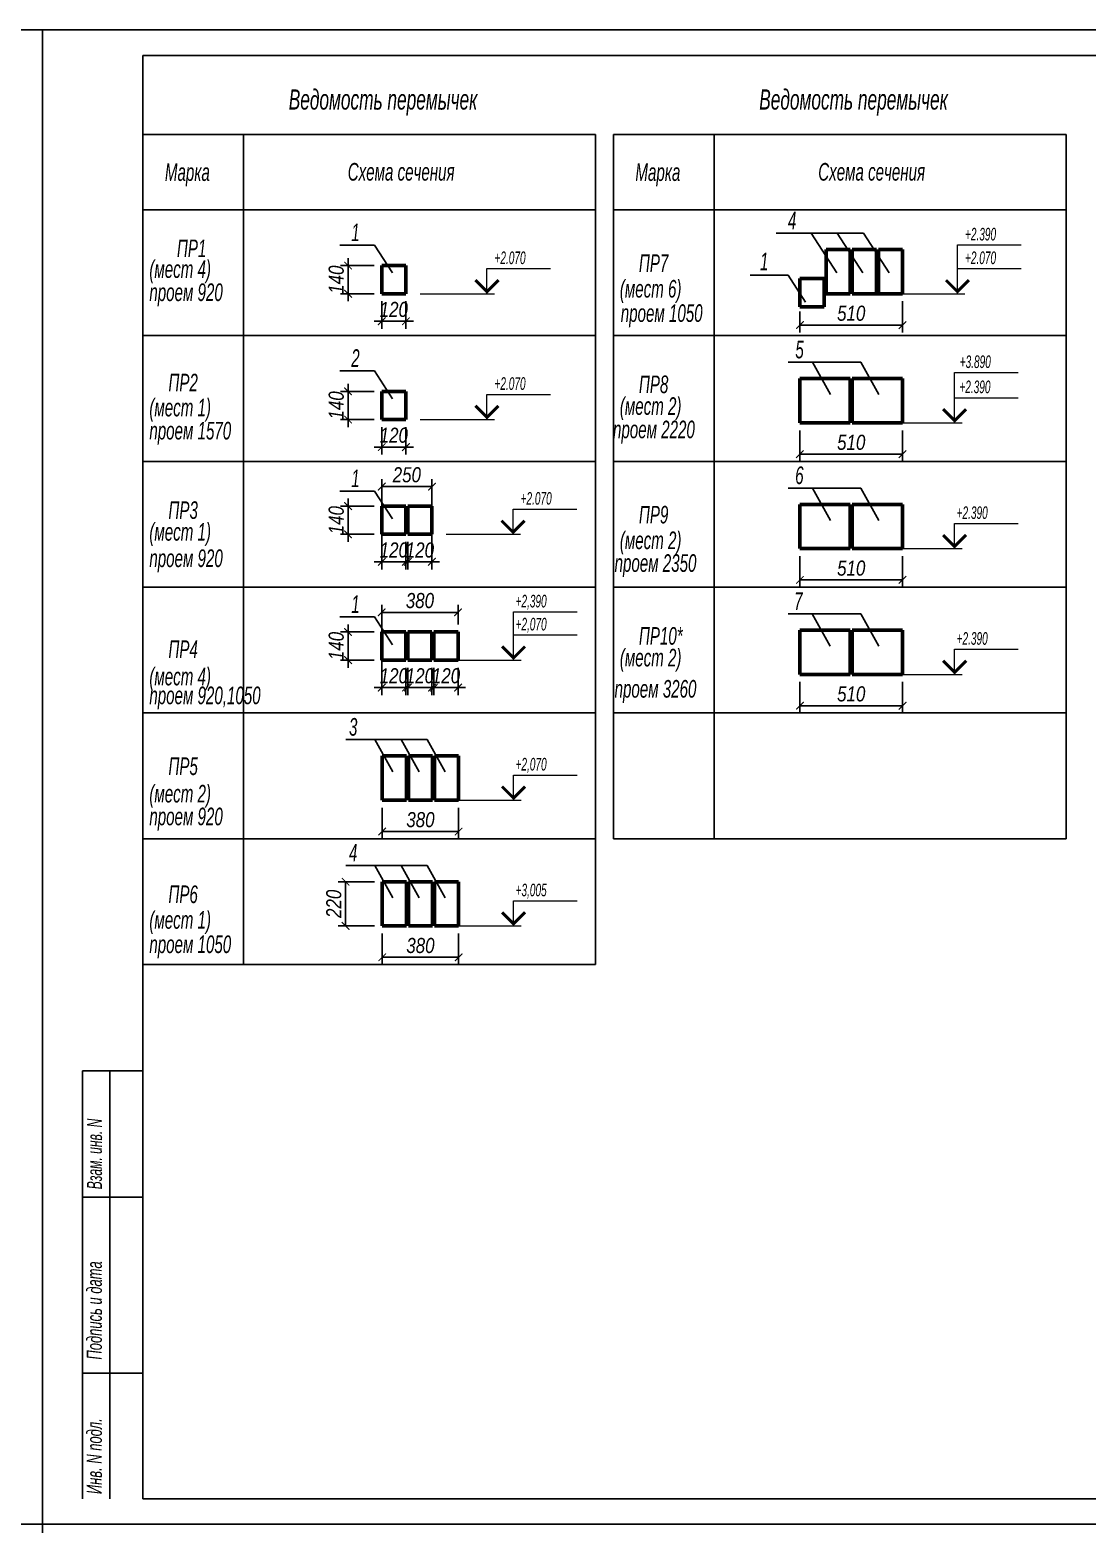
# Model space of a CAD drawing. Header units: millimetres. Extents: x 1582001 to 3303937, y 226471 to 491235.
# Drawn here: x 1749751 to 1770778, y 350655 to 380355 of the extents above; entities that cross this region are included whole.
import ezdxf

# ---------------------------------------------------------------- set-up
doc = ezdxf.new("R2010")
doc.units = ezdxf.units.MM
doc.layers.get('Defpoints').update_dxf_attribs({"color": 255, "lineweight": 30})
doc.layers.add('A-Wall-G', color=22, linetype='Continuous', lineweight=50)
doc.layers.add('Отметки', color=123, linetype='Continuous', lineweight=18)
for name, color, linetype in [('Rasmer', 135, 'Continuous'), ('Spezifikazia', 250, 'Continuous'), ('Формуляр', 138, 'Continuous')]:
    doc.layers.add(name, color=color, linetype=linetype)
doc.styles.add('Arch-Dim', font='ARIALNI.TTF', dxfattribs={"width": 0.98, "height": 300})
doc.styles.add('STYLE1', font='ARIALNI.TTF', dxfattribs={"height": 300})
doc.styles.add('стиль1', font='ARIALNI.TTF', dxfattribs={"width": 0.98, "height": 300})
doc.dimstyles.new('Aec-Arch-M-100', dxfattribs={"dimscale": 100, "dimtxt": 2.5, "dimasz": 1.5, "dimexe": 1.5, "dimexo": 1.5, "dimgap": 0.8, "dimtad": 1, "dimdec": 0, "dimzin": 3, "dimdsep": 46, "dimtxsty": 'Arch-Dim', "dimblk": 'ARCHTICK', "dimcen": 2.5, "dimazin": 2, "dimtfac": 0.75, "dimtdec": 0, "dimtix": 1, "dimtmove": 1, "dimatfit": 2, "dimfxl": 0, "dimtolj": 1, "dimtzin": 0, "dimarcsym": 0})

# ---------------------------------------------------------------- blocks, each defined once
blk = doc.blocks.new('_ArchTick')
at = {"color": 0, "linetype": 'ByBlock', "const_width": 0.15}
blk.add_lwpolyline([(-0.5, -0.5), (0.5, 0.5)], dxfattribs=at)
blk = doc.blocks.new('*D788')
at = {"color": 0, "lineweight": -2, "ltscale": 2, "transparency": 16777216}
for p, q in [((1765066, 372394), (1765066, 371772)), ((1767106, 372394), (1767106, 371772)), ((1767106, 371922), (1765066, 371922))]:
    blk.add_line(p, q, dxfattribs=at)
at = {"layer": 'Defpoints', "color": 0, "lineweight": -3, "ltscale": 2, "transparency": 16777216}
for p in [(1765066, 372544), (1767106, 372544), (1765066, 371922)]:
    blk.add_point(p, dxfattribs=at)
at = {"color": 0, "lineweight": -2, "ltscale": 2, "transparency": 16777216, "xscale": 150, "yscale": 150, "zscale": 150, "rotation": 180}
blk.add_blockref('_ArchTick', (1765066, 371922), dxfattribs=at)
at = {"color": 0, "lineweight": -2, "ltscale": 2, "transparency": 16777216, "xscale": 150, "yscale": 150, "zscale": 150}
blk.add_blockref('_ArchTick', (1767106, 371922), dxfattribs=at)
at = {"color": 0, "ltscale": 2, "transparency": 16777216, "insert": (1766086, 372155), "char_height": 300, "attachment_point": 5, "style": 'Arch-Dim'}
blk.add_mtext('\\A1;\\A1;510 ', dxfattribs=at)
blk = doc.blocks.new('*D791')
at = {"color": 0, "lineweight": -2, "ltscale": 2, "transparency": 16777216}
for p, q in [((1756749, 374960), (1756749, 374413)), ((1757229, 374960), (1757229, 374413)), ((1756749, 374563), (1756599, 374563)), ((1756749, 374563), (1757229, 374563)), ((1757229, 374563), (1757379, 374563))]:
    blk.add_line(p, q, dxfattribs=at)
at = {"layer": 'Defpoints', "color": 0, "lineweight": -3, "ltscale": 2, "transparency": 16777216}
for p in [(1756749, 375110), (1757229, 375110), (1757229, 374563)]:
    blk.add_point(p, dxfattribs=at)
at = {"color": 0, "lineweight": -2, "ltscale": 2, "transparency": 16777216, "xscale": 150, "yscale": 150, "zscale": 150}
blk.add_blockref('_ArchTick', (1756749, 374563), dxfattribs=at)
at = {"color": 0, "lineweight": -2, "ltscale": 2, "transparency": 16777216, "xscale": 150, "yscale": 150, "zscale": 150, "rotation": 180}
blk.add_blockref('_ArchTick', (1757229, 374563), dxfattribs=at)
at = {"color": 0, "ltscale": 2, "transparency": 16777216, "insert": (1756989, 374797), "char_height": 300, "attachment_point": 5, "style": 'Arch-Dim'}
blk.add_mtext('\\A1;120', dxfattribs=at)
blk = doc.blocks.new('*D792')
at = {"color": 0, "lineweight": -2, "ltscale": 2, "transparency": 16777216}
for p, q in [((1756079, 375670), (1756079, 375820)), ((1756599, 375670), (1755929, 375670)), ((1756079, 375110), (1756079, 375670)), ((1756599, 375110), (1755929, 375110)), ((1756079, 375110), (1756079, 374960))]:
    blk.add_line(p, q, dxfattribs=at)
at = {"layer": 'Defpoints', "color": 0, "lineweight": -3, "ltscale": 2, "transparency": 16777216}
for p in [(1756079, 375670), (1756749, 375670), (1756749, 375110)]:
    blk.add_point(p, dxfattribs=at)
at = {"color": 0, "lineweight": -2, "ltscale": 2, "transparency": 16777216, "xscale": 150, "yscale": 150, "zscale": 150}
for p, rotation in [((1756079, 375670), 270), ((1756079, 375110), 90)]:
    blk.add_blockref('_ArchTick', p, dxfattribs=dict(at, rotation=rotation))
at = {"color": 0, "ltscale": 2, "transparency": 16777216, "insert": (1755845, 375390), "char_height": 300, "attachment_point": 5, "rotation": 90, "style": 'Arch-Dim'}
blk.add_mtext('\\A1;140', dxfattribs=at)
blk = doc.blocks.new('*D793')
at = {"color": 0, "lineweight": -2, "ltscale": 2, "transparency": 16777216}
for p, q in [((1756749, 372460), (1756749, 371913)), ((1757229, 372460), (1757229, 371913)), ((1756749, 372063), (1756599, 372063)), ((1756749, 372063), (1757229, 372063)), ((1757229, 372063), (1757379, 372063))]:
    blk.add_line(p, q, dxfattribs=at)
at = {"layer": 'Defpoints', "color": 0, "lineweight": -3, "ltscale": 2, "transparency": 16777216}
for p in [(1756749, 372610), (1757229, 372610), (1757229, 372063)]:
    blk.add_point(p, dxfattribs=at)
at = {"color": 0, "lineweight": -2, "ltscale": 2, "transparency": 16777216, "xscale": 150, "yscale": 150, "zscale": 150}
blk.add_blockref('_ArchTick', (1756749, 372063), dxfattribs=at)
at = {"color": 0, "lineweight": -2, "ltscale": 2, "transparency": 16777216, "xscale": 150, "yscale": 150, "zscale": 150, "rotation": 180}
blk.add_blockref('_ArchTick', (1757229, 372063), dxfattribs=at)
at = {"color": 0, "ltscale": 2, "transparency": 16777216, "insert": (1756989, 372296), "char_height": 300, "attachment_point": 5, "style": 'Arch-Dim'}
blk.add_mtext('\\A1;120', dxfattribs=at)
blk = doc.blocks.new('*D794')
at = {"color": 0, "lineweight": -2, "ltscale": 2, "transparency": 16777216}
for p, q in [((1756599, 373170), (1755929, 373170)), ((1756079, 373170), (1756079, 373320)), ((1756079, 372610), (1756079, 373170)), ((1756599, 372610), (1755929, 372610)), ((1756079, 372610), (1756079, 372460))]:
    blk.add_line(p, q, dxfattribs=at)
at = {"layer": 'Defpoints', "color": 0, "lineweight": -3, "ltscale": 2, "transparency": 16777216}
for p in [(1756079, 373170), (1756749, 373170), (1756749, 372610)]:
    blk.add_point(p, dxfattribs=at)
at = {"color": 0, "lineweight": -2, "ltscale": 2, "transparency": 16777216, "xscale": 150, "yscale": 150, "zscale": 150}
for p, rotation in [((1756079, 373170), 270), ((1756079, 372610), 90)]:
    blk.add_blockref('_ArchTick', p, dxfattribs=dict(at, rotation=rotation))
at = {"color": 0, "ltscale": 2, "transparency": 16777216, "insert": (1755845, 372890), "char_height": 300, "attachment_point": 5, "rotation": 90, "style": 'Arch-Dim'}
blk.add_mtext('\\A1;140', dxfattribs=at)
blk = doc.blocks.new('*D795')
at = {"color": 0, "lineweight": -2, "ltscale": 2, "transparency": 16777216}
for p, q in [((1756749, 370179), (1756749, 369632)), ((1757229, 370179), (1757229, 369632)), ((1756749, 369782), (1756599, 369782)), ((1756749, 369782), (1757229, 369782)), ((1757229, 369782), (1757379, 369782))]:
    blk.add_line(p, q, dxfattribs=at)
at = {"layer": 'Defpoints', "color": 0, "lineweight": -3, "ltscale": 2, "transparency": 16777216}
for p in [(1756749, 370329), (1757229, 370329), (1757229, 369782)]:
    blk.add_point(p, dxfattribs=at)
at = {"color": 0, "lineweight": -2, "ltscale": 2, "transparency": 16777216, "xscale": 150, "yscale": 150, "zscale": 150}
blk.add_blockref('_ArchTick', (1756749, 369782), dxfattribs=at)
at = {"color": 0, "lineweight": -2, "ltscale": 2, "transparency": 16777216, "xscale": 150, "yscale": 150, "zscale": 150, "rotation": 180}
blk.add_blockref('_ArchTick', (1757229, 369782), dxfattribs=at)
at = {"color": 0, "ltscale": 2, "transparency": 16777216, "insert": (1756989, 370015), "char_height": 300, "attachment_point": 5, "style": 'Arch-Dim'}
blk.add_mtext('\\A1;120', dxfattribs=at)
blk = doc.blocks.new('*D796')
at = {"color": 0, "lineweight": -2, "ltscale": 2, "transparency": 16777216}
for p, q in [((1756079, 370889), (1756079, 371039)), ((1756599, 370889), (1755929, 370889)), ((1756079, 370329), (1756079, 370889)), ((1756599, 370329), (1755929, 370329)), ((1756079, 370329), (1756079, 370179))]:
    blk.add_line(p, q, dxfattribs=at)
at = {"layer": 'Defpoints', "color": 0, "lineweight": -3, "ltscale": 2, "transparency": 16777216}
for p in [(1756079, 370889), (1756749, 370889), (1756749, 370329)]:
    blk.add_point(p, dxfattribs=at)
at = {"color": 0, "lineweight": -2, "ltscale": 2, "transparency": 16777216, "xscale": 150, "yscale": 150, "zscale": 150}
for p, rotation in [((1756079, 370889), 270), ((1756079, 370329), 90)]:
    blk.add_blockref('_ArchTick', p, dxfattribs=dict(at, rotation=rotation))
at = {"color": 0, "ltscale": 2, "transparency": 16777216, "insert": (1755845, 370609), "char_height": 300, "attachment_point": 5, "rotation": 90, "style": 'Arch-Dim'}
blk.add_mtext('\\A1;140', dxfattribs=at)
blk = doc.blocks.new('*D797')
at = {"color": 0, "lineweight": -2, "ltscale": 2, "transparency": 16777216}
for p, q in [((1757268, 370179), (1757268, 369632)), ((1757748, 370179), (1757748, 369632)), ((1757268, 369782), (1757118, 369782)), ((1757268, 369782), (1757748, 369782)), ((1757748, 369782), (1757898, 369782))]:
    blk.add_line(p, q, dxfattribs=at)
at = {"layer": 'Defpoints', "color": 0, "lineweight": -3, "ltscale": 2, "transparency": 16777216}
for p in [(1757268, 370329), (1757748, 370329), (1757748, 369782)]:
    blk.add_point(p, dxfattribs=at)
at = {"color": 0, "lineweight": -2, "ltscale": 2, "transparency": 16777216, "xscale": 150, "yscale": 150, "zscale": 150}
blk.add_blockref('_ArchTick', (1757268, 369782), dxfattribs=at)
at = {"color": 0, "lineweight": -2, "ltscale": 2, "transparency": 16777216, "xscale": 150, "yscale": 150, "zscale": 150, "rotation": 180}
blk.add_blockref('_ArchTick', (1757748, 369782), dxfattribs=at)
at = {"color": 0, "ltscale": 2, "transparency": 16777216, "insert": (1757508, 370015), "char_height": 300, "attachment_point": 5, "style": 'Arch-Dim'}
blk.add_mtext('\\A1;120', dxfattribs=at)
blk = doc.blocks.new('*D798')
at = {"color": 0, "lineweight": -2, "ltscale": 2, "transparency": 16777216}
for p, q in [((1756749, 369932), (1756749, 371427)), ((1756749, 371277), (1757748, 371277)), ((1757748, 369932), (1757748, 371427))]:
    blk.add_line(p, q, dxfattribs=at)
at = {"layer": 'Defpoints', "color": 0, "lineweight": -3, "ltscale": 2, "transparency": 16777216}
for p in [(1757748, 371277), (1756749, 369782), (1757748, 369782)]:
    blk.add_point(p, dxfattribs=at)
at = {"color": 0, "lineweight": -2, "ltscale": 2, "transparency": 16777216, "xscale": 150, "yscale": 150, "zscale": 150, "rotation": 180}
blk.add_blockref('_ArchTick', (1756749, 371277), dxfattribs=at)
at = {"color": 0, "lineweight": -2, "ltscale": 2, "transparency": 16777216, "xscale": 150, "yscale": 150, "zscale": 150}
blk.add_blockref('_ArchTick', (1757748, 371277), dxfattribs=at)
at = {"color": 0, "ltscale": 2, "transparency": 16777216, "insert": (1757248, 371511), "char_height": 300, "attachment_point": 5, "style": 'Arch-Dim'}
blk.add_mtext('\\A1;250', dxfattribs=at)
blk = doc.blocks.new('*D801')
at = {"color": 0, "lineweight": -2, "ltscale": 2, "transparency": 16777216}
for p, q in [((1756749, 367678), (1756749, 367132)), ((1757229, 367678), (1757229, 367132)), ((1756749, 367282), (1756599, 367282)), ((1756749, 367282), (1757229, 367282)), ((1757229, 367282), (1757379, 367282))]:
    blk.add_line(p, q, dxfattribs=at)
at = {"layer": 'Defpoints', "color": 0, "lineweight": -3, "ltscale": 2, "transparency": 16777216}
for p in [(1756749, 367828), (1757229, 367828), (1757229, 367282)]:
    blk.add_point(p, dxfattribs=at)
at = {"color": 0, "lineweight": -2, "ltscale": 2, "transparency": 16777216, "xscale": 150, "yscale": 150, "zscale": 150}
blk.add_blockref('_ArchTick', (1756749, 367282), dxfattribs=at)
at = {"color": 0, "lineweight": -2, "ltscale": 2, "transparency": 16777216, "xscale": 150, "yscale": 150, "zscale": 150, "rotation": 180}
blk.add_blockref('_ArchTick', (1757229, 367282), dxfattribs=at)
at = {"color": 0, "ltscale": 2, "transparency": 16777216, "insert": (1756989, 367515), "char_height": 300, "attachment_point": 5, "style": 'Arch-Dim'}
blk.add_mtext('\\A1;120', dxfattribs=at)
blk = doc.blocks.new('*D802')
at = {"color": 0, "lineweight": -2, "ltscale": 2, "transparency": 16777216}
for p, q in [((1756599, 368388), (1755929, 368388)), ((1756079, 368388), (1756079, 368538)), ((1756079, 367828), (1756079, 368388)), ((1756599, 367828), (1755929, 367828)), ((1756079, 367828), (1756079, 367678))]:
    blk.add_line(p, q, dxfattribs=at)
at = {"layer": 'Defpoints', "color": 0, "lineweight": -3, "ltscale": 2, "transparency": 16777216}
for p in [(1756079, 368388), (1756749, 368388), (1756749, 367828)]:
    blk.add_point(p, dxfattribs=at)
at = {"color": 0, "lineweight": -2, "ltscale": 2, "transparency": 16777216, "xscale": 150, "yscale": 150, "zscale": 150}
for p, rotation in [((1756079, 368388), 270), ((1756079, 367828), 90)]:
    blk.add_blockref('_ArchTick', p, dxfattribs=dict(at, rotation=rotation))
at = {"color": 0, "ltscale": 2, "transparency": 16777216, "insert": (1755845, 368108), "char_height": 300, "attachment_point": 5, "rotation": 90, "style": 'Arch-Dim'}
blk.add_mtext('\\A1;140', dxfattribs=at)
blk = doc.blocks.new('*D799')
at = {"color": 0, "lineweight": -2, "ltscale": 2, "transparency": 16777216}
for p, q in [((1757268, 367678), (1757268, 367132)), ((1757748, 367678), (1757748, 367132)), ((1757268, 367282), (1757118, 367282)), ((1757268, 367282), (1757748, 367282)), ((1757748, 367282), (1757898, 367282))]:
    blk.add_line(p, q, dxfattribs=at)
at = {"layer": 'Defpoints', "color": 0, "lineweight": -3, "ltscale": 2, "transparency": 16777216}
for p in [(1757268, 367828), (1757748, 367828), (1757748, 367282)]:
    blk.add_point(p, dxfattribs=at)
at = {"color": 0, "lineweight": -2, "ltscale": 2, "transparency": 16777216, "xscale": 150, "yscale": 150, "zscale": 150}
blk.add_blockref('_ArchTick', (1757268, 367282), dxfattribs=at)
at = {"color": 0, "lineweight": -2, "ltscale": 2, "transparency": 16777216, "xscale": 150, "yscale": 150, "zscale": 150, "rotation": 180}
blk.add_blockref('_ArchTick', (1757748, 367282), dxfattribs=at)
at = {"color": 0, "ltscale": 2, "transparency": 16777216, "insert": (1757508, 367515), "char_height": 300, "attachment_point": 5, "style": 'Arch-Dim'}
blk.add_mtext('\\A1;120', dxfattribs=at)
blk = doc.blocks.new('*D800')
at = {"color": 0, "lineweight": -2, "ltscale": 2, "transparency": 16777216}
for p, q in [((1756749, 367432), (1756749, 368927)), ((1758267, 368538), (1758267, 368927)), ((1756749, 368777), (1758267, 368777))]:
    blk.add_line(p, q, dxfattribs=at)
at = {"layer": 'Defpoints', "color": 0, "lineweight": -3, "ltscale": 2, "transparency": 16777216}
for p in [(1758267, 368777), (1758267, 368388), (1756749, 367282)]:
    blk.add_point(p, dxfattribs=at)
at = {"color": 0, "lineweight": -2, "ltscale": 2, "transparency": 16777216, "xscale": 150, "yscale": 150, "zscale": 150, "rotation": 180}
blk.add_blockref('_ArchTick', (1756749, 368777), dxfattribs=at)
at = {"color": 0, "lineweight": -2, "ltscale": 2, "transparency": 16777216, "xscale": 150, "yscale": 150, "zscale": 150}
blk.add_blockref('_ArchTick', (1758267, 368777), dxfattribs=at)
at = {"color": 0, "ltscale": 2, "transparency": 16777216, "insert": (1757508, 369010), "char_height": 300, "attachment_point": 5, "style": 'Arch-Dim'}
blk.add_mtext('\\A1;380', dxfattribs=at)
blk = doc.blocks.new('*D803')
at = {"color": 0, "lineweight": -2, "ltscale": 2, "transparency": 16777216}
for p, q in [((1757787, 367678), (1757787, 367132)), ((1758267, 367678), (1758267, 367132)), ((1757787, 367282), (1757637, 367282)), ((1757787, 367282), (1758267, 367282)), ((1758267, 367282), (1758417, 367282))]:
    blk.add_line(p, q, dxfattribs=at)
at = {"layer": 'Defpoints', "color": 0, "lineweight": -3, "ltscale": 2, "transparency": 16777216}
for p in [(1757787, 367828), (1758267, 367828), (1758267, 367282)]:
    blk.add_point(p, dxfattribs=at)
at = {"color": 0, "lineweight": -2, "ltscale": 2, "transparency": 16777216, "xscale": 150, "yscale": 150, "zscale": 150}
blk.add_blockref('_ArchTick', (1757787, 367282), dxfattribs=at)
at = {"color": 0, "lineweight": -2, "ltscale": 2, "transparency": 16777216, "xscale": 150, "yscale": 150, "zscale": 150, "rotation": 180}
blk.add_blockref('_ArchTick', (1758267, 367282), dxfattribs=at)
at = {"color": 0, "ltscale": 2, "transparency": 16777216, "insert": (1758027, 367515), "char_height": 300, "attachment_point": 5, "style": 'Arch-Dim'}
blk.add_mtext('\\A1;120', dxfattribs=at)
blk = doc.blocks.new('*D804')
at = {"color": 0, "lineweight": -2, "ltscale": 2, "transparency": 16777216}
for p, q in [((1756758, 364894), (1756758, 364271)), ((1758278, 364894), (1758278, 364271)), ((1758278, 364421), (1756758, 364421))]:
    blk.add_line(p, q, dxfattribs=at)
at = {"layer": 'Defpoints', "color": 0, "lineweight": -3, "ltscale": 2, "transparency": 16777216}
for p in [(1756758, 365044), (1758278, 365044), (1756758, 364421)]:
    blk.add_point(p, dxfattribs=at)
at = {"color": 0, "lineweight": -2, "ltscale": 2, "transparency": 16777216, "xscale": 150, "yscale": 150, "zscale": 150, "rotation": 180}
blk.add_blockref('_ArchTick', (1756758, 364421), dxfattribs=at)
at = {"color": 0, "lineweight": -2, "ltscale": 2, "transparency": 16777216, "xscale": 150, "yscale": 150, "zscale": 150}
blk.add_blockref('_ArchTick', (1758278, 364421), dxfattribs=at)
at = {"color": 0, "ltscale": 2, "transparency": 16777216, "insert": (1757518, 364655), "char_height": 300, "attachment_point": 5, "style": 'Arch-Dim'}
blk.add_mtext('\\A1;\\A1;380 ', dxfattribs=at)
blk = doc.blocks.new('*D805')
at = {"color": 0, "lineweight": -2, "ltscale": 2, "transparency": 16777216}
for p, q in [((1756758, 362394), (1756758, 361771)), ((1758278, 362394), (1758278, 361771)), ((1758278, 361921), (1756758, 361921))]:
    blk.add_line(p, q, dxfattribs=at)
at = {"layer": 'Defpoints', "color": 0, "lineweight": -3, "ltscale": 2, "transparency": 16777216}
for p in [(1756758, 362544), (1758278, 362544), (1756758, 361921)]:
    blk.add_point(p, dxfattribs=at)
at = {"color": 0, "lineweight": -2, "ltscale": 2, "transparency": 16777216, "xscale": 150, "yscale": 150, "zscale": 150, "rotation": 180}
blk.add_blockref('_ArchTick', (1756758, 361921), dxfattribs=at)
at = {"color": 0, "lineweight": -2, "ltscale": 2, "transparency": 16777216, "xscale": 150, "yscale": 150, "zscale": 150}
blk.add_blockref('_ArchTick', (1758278, 361921), dxfattribs=at)
at = {"color": 0, "ltscale": 2, "transparency": 16777216, "insert": (1757518, 362154), "char_height": 300, "attachment_point": 5, "style": 'Arch-Dim'}
blk.add_mtext('\\A1;\\A1;380 ', dxfattribs=at)
blk = doc.blocks.new('*D806')
at = {"color": 0, "lineweight": -2, "ltscale": 2, "transparency": 16777216}
for p, q in [((1765066, 369894), (1765066, 369272)), ((1767106, 369894), (1767106, 369272)), ((1767106, 369422), (1765066, 369422))]:
    blk.add_line(p, q, dxfattribs=at)
at = {"layer": 'Defpoints', "color": 0, "lineweight": -3, "ltscale": 2, "transparency": 16777216}
for p in [(1765066, 370044), (1767106, 370044), (1765066, 369422)]:
    blk.add_point(p, dxfattribs=at)
at = {"color": 0, "lineweight": -2, "ltscale": 2, "transparency": 16777216, "xscale": 150, "yscale": 150, "zscale": 150, "rotation": 180}
blk.add_blockref('_ArchTick', (1765066, 369422), dxfattribs=at)
at = {"color": 0, "lineweight": -2, "ltscale": 2, "transparency": 16777216, "xscale": 150, "yscale": 150, "zscale": 150}
blk.add_blockref('_ArchTick', (1767106, 369422), dxfattribs=at)
at = {"color": 0, "ltscale": 2, "transparency": 16777216, "insert": (1766086, 369655), "char_height": 300, "attachment_point": 5, "style": 'Arch-Dim'}
blk.add_mtext('\\A1;\\A1;510 ', dxfattribs=at)
blk = doc.blocks.new('*D807')
at = {"color": 0, "lineweight": -2, "ltscale": 2, "transparency": 16777216}
for p, q in [((1765066, 367394), (1765066, 366772)), ((1767106, 367394), (1767106, 366772)), ((1767106, 366922), (1765066, 366922))]:
    blk.add_line(p, q, dxfattribs=at)
at = {"layer": 'Defpoints', "color": 0, "lineweight": -3, "ltscale": 2, "transparency": 16777216}
for p in [(1765066, 367544), (1767106, 367544), (1765066, 366922)]:
    blk.add_point(p, dxfattribs=at)
at = {"color": 0, "lineweight": -2, "ltscale": 2, "transparency": 16777216, "xscale": 150, "yscale": 150, "zscale": 150, "rotation": 180}
blk.add_blockref('_ArchTick', (1765066, 366922), dxfattribs=at)
at = {"color": 0, "lineweight": -2, "ltscale": 2, "transparency": 16777216, "xscale": 150, "yscale": 150, "zscale": 150}
blk.add_blockref('_ArchTick', (1767106, 366922), dxfattribs=at)
at = {"color": 0, "ltscale": 2, "transparency": 16777216, "insert": (1766086, 367155), "char_height": 300, "attachment_point": 5, "style": 'Arch-Dim'}
blk.add_mtext('\\A1;\\A1;510 ', dxfattribs=at)
blk = doc.blocks.new('*D808')
at = {"color": 0, "lineweight": -2, "ltscale": 2, "transparency": 16777216}
for p, q in [((1767106, 374960), (1767106, 374338)), ((1765066, 374760), (1765066, 374338)), ((1767106, 374488), (1765066, 374488))]:
    blk.add_line(p, q, dxfattribs=at)
at = {"layer": 'Defpoints', "color": 0, "lineweight": -3, "ltscale": 2, "transparency": 16777216}
for p in [(1765066, 374910), (1767106, 375110), (1765066, 374488)]:
    blk.add_point(p, dxfattribs=at)
at = {"color": 0, "lineweight": -2, "ltscale": 2, "transparency": 16777216, "xscale": 150, "yscale": 150, "zscale": 150, "rotation": 180}
blk.add_blockref('_ArchTick', (1765066, 374488), dxfattribs=at)
at = {"color": 0, "lineweight": -2, "ltscale": 2, "transparency": 16777216, "xscale": 150, "yscale": 150, "zscale": 150}
blk.add_blockref('_ArchTick', (1767106, 374488), dxfattribs=at)
at = {"color": 0, "ltscale": 2, "transparency": 16777216, "insert": (1766086, 374721), "char_height": 300, "attachment_point": 5, "style": 'Arch-Dim'}
blk.add_mtext('\\A1;\\A1;510 ', dxfattribs=at)
blk = doc.blocks.new('*D809')
at = {"color": 0, "lineweight": -2, "ltscale": 2, "transparency": 16777216}
for p, q in [((1756608, 363424), (1755879, 363424)), ((1756029, 362544), (1756029, 363424)), ((1756608, 362544), (1755879, 362544))]:
    blk.add_line(p, q, dxfattribs=at)
at = {"layer": 'Defpoints', "color": 0, "lineweight": -3, "ltscale": 2, "transparency": 16777216}
for p in [(1756029, 363424), (1756758, 363424), (1756758, 362544)]:
    blk.add_point(p, dxfattribs=at)
at = {"color": 0, "lineweight": -2, "ltscale": 2, "transparency": 16777216, "xscale": 150, "yscale": 150, "zscale": 150}
for p, rotation in [((1756029, 363424), 90), ((1756029, 362544), 270)]:
    blk.add_blockref('_ArchTick', p, dxfattribs=dict(at, rotation=rotation))
at = {"color": 0, "ltscale": 2, "transparency": 16777216, "insert": (1755796, 362984), "char_height": 300, "attachment_point": 5, "rotation": 90, "style": 'Arch-Dim'}
blk.add_mtext('\\A1;220', dxfattribs=at)

msp = doc.modelspace()

# ---------------------------------------------------------------- linework, layer by layer
at = {"layer": 'A-Wall-G'}
for p, q in [((1765586.2, 375110.2), (1765586.2, 375990.2)), ((1765586.2, 375990.2), (1766066.2, 375990.2)), ((1766066.2, 375110.2), (1766066.2, 375990.2)), ((1766106.2, 375110.2), (1766106.2, 375990.2)), ((1766106.2, 375990.2), (1766586.2, 375990.2)), ((1766586.2, 375110.2), (1766586.2, 375990.2)), ((1766626.2, 375110.2), (1766626.2, 375990.2)), ((1766626.2, 375990.2), (1767106.2, 375990.2)), ((1767106.2, 375110.2), (1767106.2, 375990.2)), ((1756748.9, 375110.2), (1756748.9, 375670.2)), ((1756748.9, 375670.2), (1757228.9, 375670.2)), ((1757228.9, 375110.2), (1757228.9, 375670.2)), ((1765066.2, 374850.2), (1765066.2, 375410.2)), ((1765066.2, 375410.2), (1765546.2, 375410.2)), ((1765546.2, 374850.2), (1765546.2, 375410.2)), ((1756748.9, 375110.2), (1757228.9, 375110.2)), ((1765066.2, 374850.2), (1765546.2, 374850.2)), ((1765586.2, 375110.2), (1766066.2, 375110.2)), ((1766106.2, 375110.2), (1767106.2, 375110.2)), ((1766106.2, 375110.2), (1766586.2, 375110.2)), ((1766626.2, 375110.2), (1767106.2, 375110.2)), ((1765066.2, 372544.5), (1765066.2, 373424.5)), ((1765066.2, 372544.5), (1765066.2, 373424.5)), ((1766066.2, 373424.5), (1765066.2, 373424.5)), ((1766066.2, 372544.5), (1766066.2, 373424.5)), ((1766106.2, 372544.5), (1766106.2, 373424.5)), ((1766106.2, 372544.5), (1766106.2, 373424.5)), ((1767106.2, 373424.5), (1766106.2, 373424.5)), ((1767106.2, 372544.5), (1767106.2, 373424.5)), ((1756748.9, 372610.1), (1756748.9, 373170.1)), ((1756748.9, 373170.1), (1757228.9, 373170.1)), ((1757228.9, 372610.1), (1757228.9, 373170.1)), ((1756748.9, 372610.1), (1757228.9, 372610.1)), ((1766066.2, 372544.5), (1765066.2, 372544.5)), ((1767106.2, 372544.5), (1766106.2, 372544.5)), ((1756748.9, 370328.6), (1756748.9, 370888.6)), ((1756748.9, 370888.6), (1757228.9, 370888.6)), ((1757228.9, 370328.6), (1757228.9, 370888.6)), ((1757267.9, 370328.6), (1757267.9, 370888.6)), ((1757267.9, 370888.6), (1757747.9, 370888.6)), ((1757747.9, 370328.6), (1757747.9, 370888.6)), ((1765066.2, 370044.3), (1765066.2, 370924.3)), ((1765066.2, 370044.3), (1765066.2, 370924.3)), ((1766066.2, 370924.3), (1765066.2, 370924.3)), ((1766066.2, 370044.3), (1766066.2, 370924.3)), ((1766106.2, 370044.3), (1766106.2, 370924.3)), ((1766106.2, 370044.3), (1766106.2, 370924.3)), ((1767106.2, 370924.3), (1766106.2, 370924.3)), ((1767106.2, 370044.3), (1767106.2, 370924.3)), ((1756748.9, 370328.6), (1757228.9, 370328.6)), ((1757267.9, 370328.6), (1757747.9, 370328.6)), ((1766066.2, 370044.3), (1765066.2, 370044.3)), ((1767106.2, 370044.3), (1766106.2, 370044.3)), ((1756748.9, 367828.4), (1756748.9, 368388.4)), ((1756748.9, 368388.4), (1757228.9, 368388.4)), ((1757228.9, 367828.4), (1757228.9, 368388.4)), ((1757267.9, 367828.4), (1757267.9, 368388.4)), ((1757267.9, 368388.4), (1757747.9, 368388.4)), ((1757747.9, 367828.4), (1757747.9, 368388.4)), ((1757786.9, 367828.4), (1757786.9, 368388.4)), ((1757786.9, 368388.4), (1758266.9, 368388.4)), ((1758266.9, 367828.4), (1758266.9, 368388.4)), ((1765066.2, 367544.1), (1765066.2, 368424.1)), ((1765066.2, 367544.1), (1765066.2, 368424.1)), ((1766066.2, 368424.1), (1765066.2, 368424.1)), ((1766066.2, 367544.1), (1766066.2, 368424.1)), ((1766106.2, 367544.1), (1766106.2, 368424.1)), ((1766106.2, 367544.1), (1766106.2, 368424.1)), ((1767106.2, 368424.1), (1766106.2, 368424.1)), ((1767106.2, 367544.1), (1767106.2, 368424.1)), ((1756748.9, 367828.4), (1757228.9, 367828.4)), ((1757267.9, 367828.4), (1757747.9, 367828.4)), ((1757786.9, 367828.4), (1758266.9, 367828.4)), ((1766066.2, 367544.1), (1765066.2, 367544.1)), ((1767106.2, 367544.1), (1766106.2, 367544.1)), ((1756758.1, 365044), (1756758.1, 365924)), ((1756758.1, 365924), (1757238.1, 365924)), ((1757238.1, 365044), (1757238.1, 365924)), ((1757278.1, 365044), (1757278.1, 365924)), ((1757278.1, 365924), (1757758.1, 365924)), ((1757758.1, 365044), (1757758.1, 365924)), ((1757798.1, 365044), (1757798.1, 365924)), ((1757798.1, 365924), (1758278.1, 365924)), ((1758278.1, 365044), (1758278.1, 365924)), ((1756758.1, 365044), (1757238.1, 365044)), ((1757278.1, 365044), (1757758.1, 365044)), ((1757798.1, 365044), (1758278.1, 365044)), ((1756758.1, 362543.8), (1756758.1, 363423.8)), ((1756758.1, 363423.8), (1757238.1, 363423.8)), ((1757238.1, 362543.8), (1757238.1, 363423.8)), ((1757278.1, 362543.8), (1757278.1, 363423.8)), ((1757278.1, 363423.8), (1757758.1, 363423.8)), ((1757758.1, 362543.8), (1757758.1, 363423.8)), ((1757798.1, 362543.8), (1757798.1, 363423.8)), ((1757798.1, 363423.8), (1758278.1, 363423.8)), ((1758278.1, 362543.8), (1758278.1, 363423.8)), ((1756758.1, 362543.8), (1757238.1, 362543.8)), ((1757278.1, 362543.8), (1757758.1, 362543.8)), ((1757798.1, 362543.8), (1758278.1, 362543.8))]:
    msp.add_line(p, q, dxfattribs=at)
at = {"layer": 'Rasmer', "ltscale": 2}
for p, q in [((1766327.4, 376314.1), (1764596.6, 376314.1)), ((1765798.7, 375523.6), (1765287.4, 376314.1)), ((1766318.7, 375523.6), (1765807.4, 376314.1)), ((1766838.7, 375523.6), (1766327.4, 376314.1)), ((1756603.2, 376077.3), (1755912.4, 376077.3)), ((1756961.4, 375523.6), (1756603.2, 376077.3)), ((1764832, 375478.8), (1764076.6, 375478.8)), ((1765179.1, 374942.2), (1764832, 375478.8)), ((1766277.9, 373748.3), (1764830.6, 373748.3)), ((1765670.6, 373106.3), (1765312.6, 373748.3)), ((1766635.8, 373106.3), (1766277.9, 373748.3)), ((1756603.2, 373577.1), (1755912.4, 373577.1)), ((1756961.4, 373023.4), (1756603.2, 373577.1)), ((1756603.2, 371187.7), (1755912.4, 371187.7)), ((1756961.4, 370634), (1756603.2, 371187.7)), ((1766277.9, 371248.1), (1764830.6, 371248.1)), ((1765670.6, 370606.1), (1765312.6, 371248.1)), ((1766635.8, 370606.1), (1766277.9, 371248.1)), ((1756603.2, 368687.5), (1755912.4, 368687.5)), ((1756961.4, 368133.8), (1756603.2, 368687.5)), ((1766277, 368748), (1764829.8, 368748)), ((1765669.8, 368106), (1765311.8, 368748)), ((1766635, 368106), (1766277, 368748)), ((1757654.3, 366247.8), (1756033.1, 366247.8)), ((1756972.3, 365605.8), (1756614.3, 366247.8)), ((1757492.3, 365605.8), (1757134.3, 366247.8)), ((1758012.3, 365605.8), (1757654.3, 366247.8)), ((1757654.3, 363747.6), (1756033.1, 363747.6)), ((1756972.3, 363105.6), (1756614.3, 363747.6)), ((1757492.3, 363105.6), (1757134.3, 363747.6)), ((1758012.3, 363105.6), (1757654.3, 363747.6))]:
    msp.add_line(p, q, dxfattribs=at)
at = {"layer": 'Spezifikazia', "ltscale": 100}
for p, q in [((1752000.6, 378277.9), (1761000.6, 378277.9)), ((1761357.9, 378277.9), (1770357.9, 378277.9)), ((1761000.6, 376777.9), (1752000.6, 376777.9)), ((1770357.9, 376777.9), (1761357.9, 376777.9)), ((1770357.9, 369277.4), (1761357.9, 369277.4)), ((1770357.9, 366777.2), (1761357.9, 366777.2)), ((1770357.9, 364277), (1761357.9, 364277)), ((1770357.9, 364277), (1761357.9, 364277))]:
    msp.add_line(p, q, dxfattribs=at)
at = {"layer": 'Spezifikazia'}
for p, q in [((1754000.6, 378277.9), (1754000.6, 361776.9)), ((1761000.6, 378277.9), (1761000.6, 361776.9)), ((1761357.9, 378277.9), (1761357.9, 364277)), ((1763357.9, 378277.9), (1763357.9, 364277)), ((1770357.9, 378277.9), (1770357.9, 366777.2)), ((1770357.9, 378277.9), (1770357.9, 364277)), ((1761357.9, 376777.9), (1770357.9, 376777.9)), ((1752000.6, 374277.7), (1761000.6, 374277.7)), ((1761357.9, 374277.7), (1770357.9, 374277.7)), ((1752000.6, 371777.5), (1761000.6, 371777.5)), ((1761357.9, 371777.5), (1770357.9, 371777.5)), ((1752000.6, 369277.4), (1761000.6, 369277.4)), ((1752000.6, 366777.2), (1761000.6, 366777.2)), ((1752000.6, 364277), (1761000.6, 364277)), ((1752000.6, 361776.9), (1761000.6, 361776.9))]:
    msp.add_line(p, q, dxfattribs=at)
at = {"layer": 'Отметки', "color": 0, "linetype": 'Continuous', "ltscale": 100}
for p, q in [((1768198.5, 375579.6), (1768198.5, 376079.6)), ((1768198.5, 376079.6), (1769465.1, 376079.6)), ((1758841.1, 375110.2), (1758841.1, 375610.2)), ((1758841.1, 375610.2), (1760107.8, 375610.2)), ((1768198.5, 375110.2), (1768198.5, 375610.2)), ((1768198.5, 375610.2), (1769465.1, 375610.2)), ((1757513.8, 375110.2), (1758991.1, 375110.2)), ((1766871.1, 375110.2), (1768348.5, 375110.2)), ((1768142.2, 373044.5), (1768142.2, 373544.5)), ((1768142.2, 373544.5), (1769408.9, 373544.5)), ((1758841.1, 372610.1), (1758841.1, 373110.1)), ((1758841.1, 373110.1), (1760107.8, 373110.1)), ((1768142.2, 372544.5), (1768142.2, 373044.5)), ((1768142.2, 373044.5), (1769408.9, 373044.5)), ((1757513.8, 372610.1), (1758991.1, 372610.1)), ((1766814.9, 372544.5), (1768292.2, 372544.5)), ((1759360.1, 370328.6), (1759360.1, 370828.6)), ((1759360.1, 370828.6), (1760626.8, 370828.6)), ((1768142.2, 370044.3), (1768142.2, 370544.3)), ((1768142.2, 370544.3), (1769408.9, 370544.3)), ((1758032.8, 370328.6), (1759510.1, 370328.6)), ((1766814.9, 370044.3), (1768292.2, 370044.3)), ((1759370.3, 368286), (1759370.3, 368786)), ((1759370.3, 368786), (1760637, 368786)), ((1759370.3, 367828.4), (1759370.3, 368328.4)), ((1759370.3, 368328.4), (1760637, 368328.4)), ((1768142.2, 367544.1), (1768142.2, 368044.1)), ((1768142.2, 368044.1), (1769408.9, 368044.1)), ((1758042.9, 367828.4), (1759520.3, 367828.4)), ((1766814.9, 367544.1), (1768292.2, 367544.1)), ((1759370.3, 365044), (1759370.3, 365544)), ((1759370.3, 365544), (1760637, 365544)), ((1758042.9, 365044), (1759520.3, 365044)), ((1759370.3, 362543.8), (1759370.3, 363043.8)), ((1759370.3, 363043.8), (1760637, 363043.8)), ((1758042.9, 362543.8), (1759520.3, 362543.8))]:
    msp.add_line(p, q, dxfattribs=at)
at = {"layer": 'Отметки', "color": 0, "linetype": 'Continuous', "ltscale": 100, "const_width": 60}
for points in [[(1758612.3, 375381.5), (1758841.1, 375152.7), (1759069.9, 375381.5)], [(1767969.7, 375381.5), (1768198.5, 375152.7), (1768427.2, 375381.5)], [(1758612.3, 372881.3), (1758841.1, 372652.5), (1759069.9, 372881.3)], [(1767913.5, 372815.7), (1768142.2, 372586.9), (1768371, 372815.7)], [(1759131.3, 370599.8), (1759360.1, 370371), (1759588.9, 370599.8)], [(1767913.5, 370315.5), (1768142.2, 370086.7), (1768371, 370315.5)], [(1759141.5, 368099.6), (1759370.3, 367870.8), (1759599.1, 368099.6)], [(1767913.5, 367815.4), (1768142.2, 367586.6), (1768371, 367815.4)], [(1759141.5, 365315.2), (1759370.3, 365086.4), (1759599.1, 365315.2)], [(1759141.5, 362815), (1759370.3, 362586.2), (1759599.1, 362815)]]:
    msp.add_lwpolyline(points, dxfattribs=at)
at = {"layer": 'Формуляр'}
for p, q in [((1750800.6, 351154.9), (1750800.6, 359667.1)), ((1752000.6, 359667.1), (1750800.6, 359667.1)), ((1750800.6, 351154.9), (1750800.6, 359667.1)), ((1752000.6, 359667.1), (1750800.6, 359667.1)), ((1751340, 351154.9), (1751340, 359667.1)), ((1751340, 351154.9), (1751340, 359667.1)), ((1752000.6, 357154.9), (1750800.6, 357154.9)), ((1752000.6, 357154.9), (1750800.6, 357154.9)), ((1752000.6, 353654.9), (1750800.6, 353654.9)), ((1752000.6, 353654.9), (1750800.6, 353654.9)), ((1752000.6, 353654.9), (1750800.6, 353654.9)), ((1752000.6, 353654.9), (1750800.6, 353654.9))]:
    msp.add_line(p, q, dxfattribs=at)
for points in [[(1708000.7, 380354.9), (1750000.6, 380354.9), (1750000.6, 350654.9), (1708000.7, 350654.9)], [(1750000.6, 350654.9), (1792000.5, 350654.9), (1792000.5, 320955), (1750000.6, 320955)]]:
    msp.add_lwpolyline(points, close=True, dxfattribs=at)
at = {"layer": 'Формуляр', "color": 0}
for points in [[(1750000.6, 380354.9), (1792000.5, 380354.9), (1792000.5, 350654.9), (1750000.6, 350654.9)], [(1750000.6, 380354.9), (1792000.5, 380354.9), (1792000.5, 350654.9), (1750000.6, 350654.9)], [(1752000.6, 351154.9), (1752000.6, 379844.8), (1791500.5, 379844.8), (1791500.5, 351154.9)], [(1752000.6, 351154.9), (1752000.6, 379844.8), (1791500.5, 379844.8), (1791500.5, 351154.9)]]:
    msp.add_lwpolyline(points, close=True, dxfattribs=at)

# ---------------------------------------------------------------- texts
at = {"layer": 'Defpoints', "color": 255, "ltscale": 100, "style": 'STYLE1', "width": 0.75}
for s, p in [('проем 920', (1752127.3, 374965.4)), ('проем 1050', (1761502.8, 374550.3)), ('проем 1570', (1752127.3, 372214)), ('проем 2220', (1761348.5, 372238.2)), ('проем 920', (1752127.3, 369678.5)), ('проем 2350', (1761379.6, 369582.8)), ('проем 3260', (1761379.6, 367082.6)), ('проем 920,1050', (1752127.3, 366952.4)), ('проем 920', (1752127.3, 364545.6)), ('проем 1050', (1752127.3, 362005.6))]:
    msp.add_text(s, height=350, dxfattribs=at).set_placement(p)
at = {"layer": 'Spezifikazia', "ltscale": 100, "style": 'STYLE1', "width": 0.75}
for s, height, p in [('Ведомость перемычек', 400, (1754899.6, 378771)), ('Ведомость перемычек', 400, (1764256.9, 378771)), ('Марка', 350, (1752436.3, 377352.5)), ('Схема сечения', 350, (1756072.6, 377358.8)), ('Марка', 350, (1761793.6, 377352.5)), ('Схема сечения', 350, (1765429.9, 377358.8)), ('4', 350, (1764827.2, 376392.7)), ('1', 350, (1756143, 376155.9)), ('ПР1', 350, (1752675.8, 375837.7)), ('(мест 4)', 350, (1752127.3, 375424.8)), ('ПР7', 350, (1761864.3, 375545.1)), ('1', 350, (1764272.2, 375577.5)), ('(мест 6)', 350, (1761484.7, 375034.3)), ('2', 350, (1756143, 373655.8)), ('5', 350, (1764974.5, 373826.9)), ('ПР2', 350, (1752506.9, 373169.7)), ('ПР8', 350, (1761864.3, 373134.6)), ('(мест 1)', 350, (1752127.3, 372673.4)), ('(мест 2)', 350, (1761484.7, 372703.2)), ('1', 350, (1756143, 371266.3)), ('6', 350, (1764971.7, 371326.8)), ('ПР3', 350, (1752506.9, 370634.4)), ('ПР9', 350, (1761864.3, 370544.7)), ('(мест 1)', 350, (1752127.3, 370203)), ('(мест 2)', 350, (1761484.7, 370034)), ('7', 350, (1764951, 368826.6)), ('1', 350, (1756143, 368766.2)), ('ПР10*', 350, (1761864.3, 368134.2)), ('ПР4', 350, (1752506.9, 367870.7)), ('(мест 2)', 350, (1761484.7, 367702.8)), ('(мест 4)', 350, (1752127.3, 367327)), ('3', 350, (1756097.1, 366326.4)), ('ПР5', 350, (1752506.9, 365544.4)), ('(мест 2)', 350, (1752127.3, 364999.1)), ('4', 350, (1756097.1, 363826.2)), ('ПР6', 350, (1752506.9, 362998.7)), ('(мест 1)', 350, (1752127.3, 362488.8))]:
    msp.add_text(s, height=height, dxfattribs=at).set_placement(p)
at = {"layer": 'Отметки', "color": 0, "linetype": 'Continuous', "ltscale": 100, "style": 'стиль1', "width": 0.7}
for s, p in [('+2.390', (1768348.5, 376169.6)), ('+2.070', (1758991.1, 375700.2)), ('+2.070', (1768348.5, 375700.2)), ('+3.890', (1768243.8, 373634.5)), ('+2.070', (1758991.1, 373200.1)), ('+2.390', (1768237.1, 373134.5)), ('+2.070', (1759510.1, 370918.6)), ('+2.390', (1768181.7, 370634.3)), ('+2,390', (1759409.7, 368876)), ('+2,070', (1759409.7, 368418.4)), ('+2.390', (1768181.7, 368134.1)), ('+2,070', (1759409.7, 365634)), ('+3,005', (1759409.7, 363133.8))]:
    msp.add_text(s, height=250, dxfattribs=at).set_placement(p)
at = {"layer": 'Формуляр', "linetype": 'Continuous', "style": 'STYLE1'}
for s, width, p in [('Взам. инв. N', 0.7, (1751184.5, 357310.4)), ('Взам. инв. N', 0.7, (1751184.5, 357310.4)), ('Подпись и дата', 0.75, (1751181.7, 353924.8)), ('Подпись и дата', 0.75, (1751181.7, 353924.8)), ('Инв. N подл.', 0.75, (1751181.7, 351251.4)), ('Инв. N подл.', 0.75, (1751181.7, 351251.4))]:
    msp.add_text(s, height=300, rotation=90, dxfattribs=dict(at, width=width)).set_placement(p)

# ---------------------------------------------------------------- dimensions: what is measured, and where the dimension line sits
at = {"ltscale": 2}
for base, p1, p2, picture, middle in [((1756078.7, 375670.2), (1756748.9, 375110.2), (1756748.9, 375670.2), '*D792', (1755845.5, 375390.2)), ((1756078.7, 373170.1), (1756748.9, 372610.1), (1756748.9, 373170.1), '*D794', (1755845.5, 372890.1)), ((1756078.7, 370888.6), (1756748.9, 370328.6), (1756748.9, 370888.6), '*D796', (1755845.5, 370608.6)), ((1756078.7, 368388.4), (1756748.9, 367828.4), (1756748.9, 368388.4), '*D802', (1755845.5, 368108.4)), ((1756029.1, 363423.8), (1756758.1, 362543.8), (1756758.1, 363423.8), '*D809', (1755795.9, 362983.8))]:
    dim = msp.add_linear_dim(base=base, p1=p1, p2=p2, angle=90, dimstyle='Aec-Arch-M-100', override={"dimscale": 100, "dimlfac": 0.25, "dimsah": 1}, dxfattribs=at)
    dim.commit()
    dim.dimension.update_dxf_attribs({"geometry": picture, "text_midpoint": middle})
for base, p1, p2, picture, middle in [((1757228.9, 374563.4), (1756748.9, 375110.2), (1757228.9, 375110.2), '*D791', (1756988.9, 374796.6)), ((1757228.9, 372063.3), (1756748.9, 372610.1), (1757228.9, 372610.1), '*D793', (1756988.9, 372296.4)), ((1757747.9, 371277.5), (1756748.9, 369781.8), (1757747.9, 369781.8), '*D798', (1757248.4, 371510.6)), ((1757228.9, 369781.8), (1756748.9, 370328.6), (1757228.9, 370328.6), '*D795', (1756988.9, 370014.9)), ((1757747.9, 369781.8), (1757267.9, 370328.6), (1757747.9, 370328.6), '*D797', (1757507.9, 370014.9)), ((1758266.9165482, 368777.3042967), (1756748.9165482, 367281.5974468), (1758266.9165482, 368388.3951054), '*D800', (1757507.9165482, 369010.4761931)), ((1757228.9, 367281.6), (1756748.9, 367828.4), (1757228.9, 367828.4), '*D801', (1756988.9, 367514.8)), ((1757747.9, 367281.6), (1757267.9, 367828.4), (1757747.9, 367828.4), '*D799', (1757507.9, 367514.8)), ((1758266.9, 367281.6), (1757786.9, 367828.4), (1758266.9, 367828.4), '*D803', (1758026.9, 367514.8))]:
    dim = msp.add_linear_dim(base=base, p1=p1, p2=p2, dimstyle='Aec-Arch-M-100', override={"dimscale": 100, "dimlfac": 0.25, "dimsah": 1}, dxfattribs=at)
    dim.commit()
    dim.dimension.update_dxf_attribs({"geometry": picture, "text_midpoint": middle})
for base, p1, p2, picture, middle in [((1765066.2, 374487.8), (1767106.2, 375110.2), (1765066.2, 374910.2), '*D808', (1766086.2, 374720.9)), ((1765066.2, 371922), (1767106.2, 372544.5), (1765066.2, 372544.5), '*D788', (1766086.2, 372155.2)), ((1765066.2, 369421.8), (1767106.2, 370044.3), (1765066.2, 370044.3), '*D806', (1766086.2, 369655)), ((1765066.2, 366921.7), (1767106.2, 367544.1), (1765066.2, 367544.1), '*D807', (1766086.2, 367154.8)), ((1756758.1, 364421.5), (1758278.1, 365044), (1756758.1, 365044), '*D804', (1757518.1, 364654.7)), ((1756758.1, 361921.3), (1758278.1, 362543.8), (1756758.1, 362543.8), '*D805', (1757518.1, 362154.5))]:
    dim = msp.add_linear_dim(base=base, p1=p1, p2=p2, text='\\A1;<> ', dimstyle='Aec-Arch-M-100', override={"dimscale": 100, "dimgap": 0.8, "dimlfac": 0.25, "dimsah": 1, "dimse1": 0, "dimse2": 0, "dimsd1": 0, "dimsd2": 0, "dimtmove": 1}, dxfattribs=at)
    dim.commit()
    dim.dimension.update_dxf_attribs({"geometry": picture, "text_midpoint": middle})

doc.saveas('drawing.dxf')
